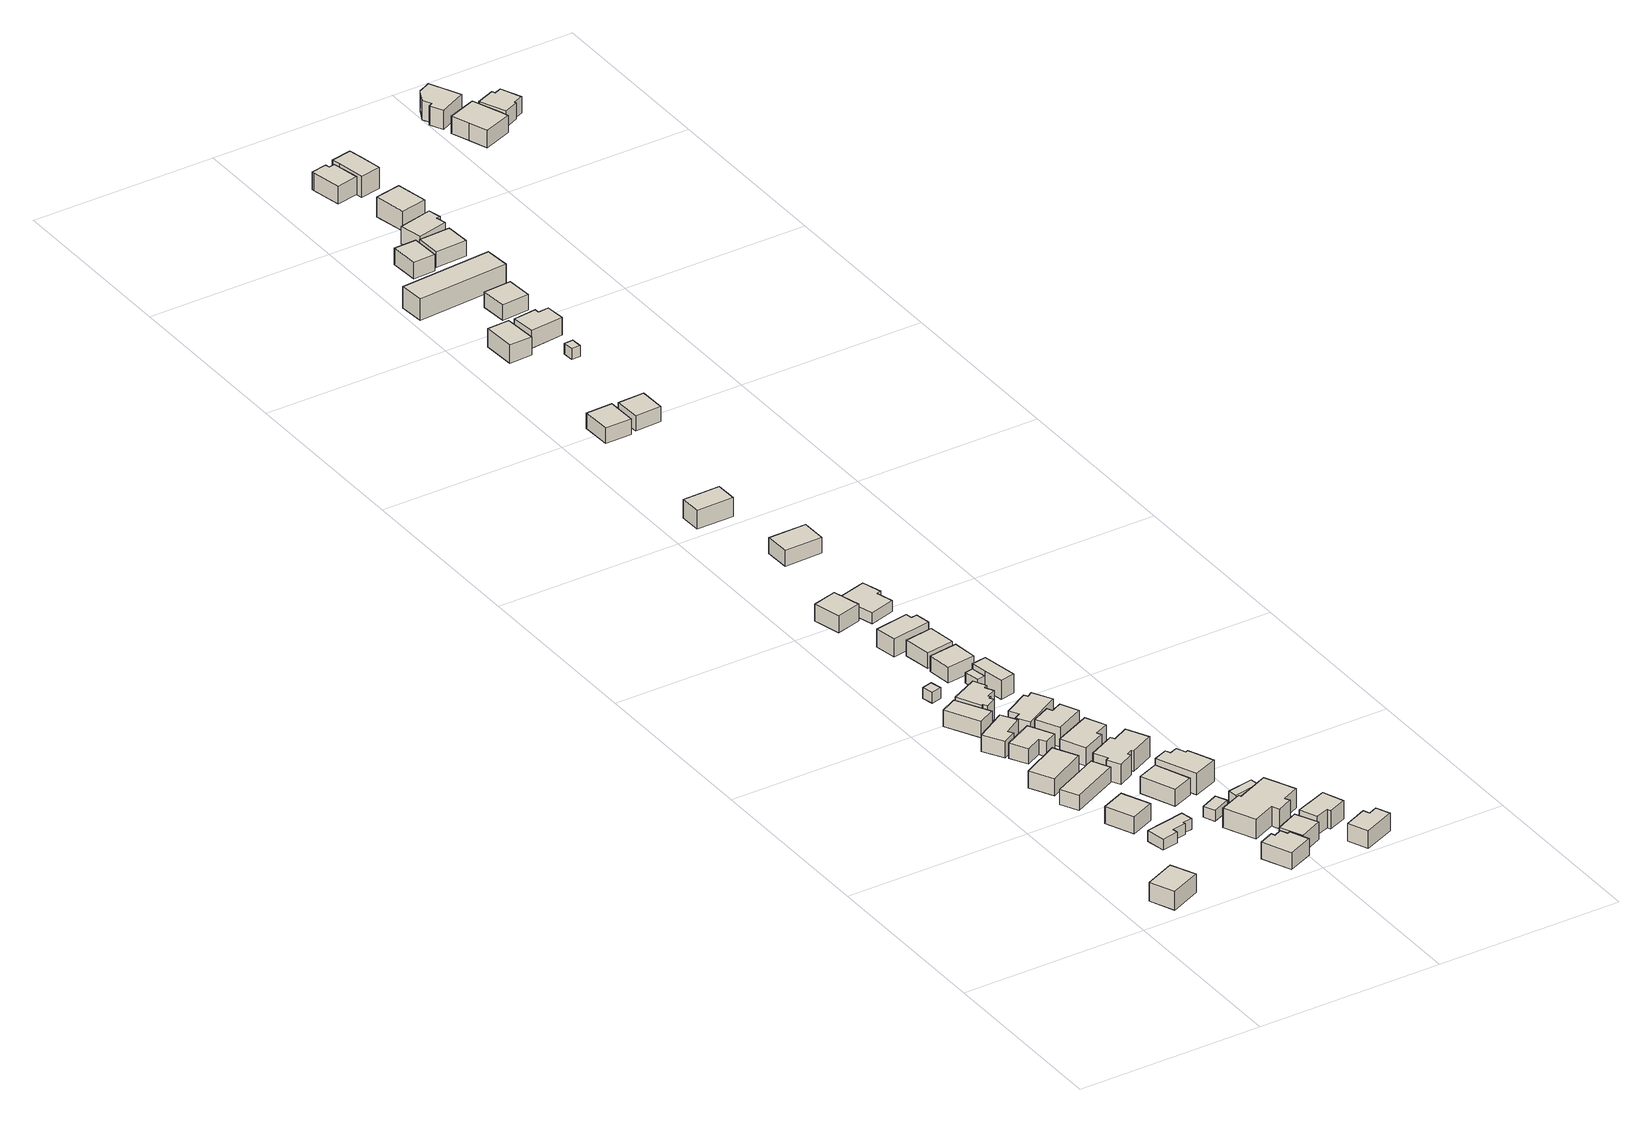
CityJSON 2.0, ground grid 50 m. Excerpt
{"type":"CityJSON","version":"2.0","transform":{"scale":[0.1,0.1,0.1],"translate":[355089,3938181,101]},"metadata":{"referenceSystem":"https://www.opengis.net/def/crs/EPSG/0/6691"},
"CityObjects":{
"building1":{"type":"Building","attributes":{"usage":"411","measuredHeight":5.8,"storeysAboveGround":2,"BuildingIDAttribute.prefecture":"14","BuildingIDAttribute.city":"14152","BuildingDetailAttribute.totalFloorArea":109.74,"BuildingDetailAttribute.buildingFootprintArea":54.87,"BuildingDetailAttribute.buildingStructureType":"601","BuildingDetailAttribute.buildingStructureOrgType":"1","BuildingDetailAttribute.orgUsage":"10","BuildingDetailAttribute.surveyYear":2015,"BuildingRiverFloodingRiskAttribute.description":"6","BuildingRiverFloodingRiskAttribute.rankOrg":"1","BuildingRiverFloodingRiskAttribute.depth":0.164,"BuildingRiverFloodingRiskAttribute.adminType":"2","BuildingRiverFloodingRiskAttribute.scale":"1"},"geometry":[{"type":"Solid","lod":"1","boundaries":[[[[0,1,2,3]],[[2,4,5,3]],[[1,6,4,2]],[[0,7,6,1]],[[3,5,7,0]],[[4,6,7,5]]]]}]},
"building2":{"type":"Building","attributes":{"usage":"411","measuredHeight":5.7,"storeysAboveGround":2,"BuildingIDAttribute.prefecture":"14","BuildingIDAttribute.city":"14152","BuildingDetailAttribute.totalFloorArea":97.11,"BuildingDetailAttribute.buildingFootprintArea":48.55,"BuildingDetailAttribute.buildingStructureType":"601","BuildingDetailAttribute.buildingStructureOrgType":"1","BuildingDetailAttribute.orgUsage":"10","BuildingDetailAttribute.surveyYear":2015,"BuildingRiverFloodingRiskAttribute.description":"6","BuildingRiverFloodingRiskAttribute.rankOrg":"1","BuildingRiverFloodingRiskAttribute.depth":0.434,"BuildingRiverFloodingRiskAttribute.adminType":"2","BuildingRiverFloodingRiskAttribute.scale":"1"},"geometry":[{"type":"Solid","lod":"1","boundaries":[[[[8,9,10,11]],[[10,12,13,11]],[[9,14,12,10]],[[8,15,14,9]],[[11,13,15,8]],[[12,14,15,13]]]]}]},
"building3":{"type":"Building","attributes":{"usage":"411","storeysAboveGround":2,"BuildingIDAttribute.prefecture":"14","BuildingIDAttribute.city":"14152","BuildingDetailAttribute.totalFloorArea":94.18,"BuildingDetailAttribute.buildingFootprintArea":47.09,"BuildingDetailAttribute.buildingStructureType":"601","BuildingDetailAttribute.buildingStructureOrgType":"1","BuildingDetailAttribute.orgUsage":"10","BuildingDetailAttribute.surveyYear":2015,"BuildingRiverFloodingRiskAttribute.description":"6","BuildingRiverFloodingRiskAttribute.rankOrg":"1","BuildingRiverFloodingRiskAttribute.depth":0.487,"BuildingRiverFloodingRiskAttribute.adminType":"2","BuildingRiverFloodingRiskAttribute.scale":"1"},"geometry":[{"type":"Solid","lod":"1","boundaries":[[[[16,17,18,19,20,21,22,23]],[[22,24,25,23]],[[21,26,24,22]],[[20,27,26,21]],[[19,28,27,20]],[[18,29,28,19]],[[17,30,29,18]],[[16,31,30,17]],[[23,25,31,16]],[[24,26,27,28,29,30,31,25]]]]}]},
"building4":{"type":"Building","attributes":{"usage":"413","measuredHeight":5.8,"storeysAboveGround":2,"BuildingIDAttribute.prefecture":"14","BuildingIDAttribute.city":"14152","BuildingDetailAttribute.totalFloorArea":138.54,"BuildingDetailAttribute.buildingFootprintArea":69.27,"BuildingDetailAttribute.buildingStructureType":"601","BuildingDetailAttribute.buildingStructureOrgType":"1","BuildingDetailAttribute.orgUsage":"30","BuildingDetailAttribute.surveyYear":2015,"BuildingRiverFloodingRiskAttribute.description":"6","BuildingRiverFloodingRiskAttribute.rankOrg":"1","BuildingRiverFloodingRiskAttribute.depth":0.262,"BuildingRiverFloodingRiskAttribute.adminType":"2","BuildingRiverFloodingRiskAttribute.scale":"1"},"geometry":[{"type":"Solid","lod":"1","boundaries":[[[[32,33,34,35]],[[34,36,37,35]],[[33,38,36,34]],[[32,39,38,33]],[[35,37,39,32]],[[36,38,39,37]]]]}]},
"building5":{"type":"Building","attributes":{"usage":"413","measuredHeight":4.9,"storeysAboveGround":2,"BuildingIDAttribute.prefecture":"14","BuildingIDAttribute.city":"14152","BuildingDetailAttribute.totalFloorArea":128.14,"BuildingDetailAttribute.buildingFootprintArea":64.07,"BuildingDetailAttribute.buildingStructureType":"601","BuildingDetailAttribute.buildingStructureOrgType":"1","BuildingDetailAttribute.orgUsage":"30","BuildingDetailAttribute.surveyYear":2015,"BuildingRiverFloodingRiskAttribute.description":"6","BuildingRiverFloodingRiskAttribute.rankOrg":"1","BuildingRiverFloodingRiskAttribute.depth":0.424,"BuildingRiverFloodingRiskAttribute.adminType":"2","BuildingRiverFloodingRiskAttribute.scale":"1"},"geometry":[{"type":"Solid","lod":"1","boundaries":[[[[40,41,42,43]],[[42,44,45,43]],[[41,46,44,42]],[[40,47,46,41]],[[43,45,47,40]],[[44,46,47,45]]]]}]},
"building6":{"type":"Building","attributes":{"usage":"411","measuredHeight":5.2,"storeysAboveGround":2,"BuildingIDAttribute.prefecture":"14","BuildingIDAttribute.city":"14152","BuildingDetailAttribute.totalFloorArea":89.97,"BuildingDetailAttribute.buildingFootprintArea":44.98,"BuildingDetailAttribute.buildingStructureType":"601","BuildingDetailAttribute.buildingStructureOrgType":"1","BuildingDetailAttribute.orgUsage":"10","BuildingDetailAttribute.surveyYear":2015,"BuildingRiverFloodingRiskAttribute.description":"6","BuildingRiverFloodingRiskAttribute.rankOrg":"1","BuildingRiverFloodingRiskAttribute.depth":0.272,"BuildingRiverFloodingRiskAttribute.adminType":"2","BuildingRiverFloodingRiskAttribute.scale":"1"},"geometry":[{"type":"Solid","lod":"1","boundaries":[[[[48,49,50,51,52,53]],[[52,54,55,53]],[[51,56,54,52]],[[50,57,56,51]],[[49,58,57,50]],[[48,59,58,49]],[[53,55,59,48]],[[54,56,57,58,59,55]]]]}]},
"building7":{"type":"Building","attributes":{"usage":"411","measuredHeight":5.7,"storeysAboveGround":2,"BuildingIDAttribute.prefecture":"14","BuildingIDAttribute.city":"14152","BuildingDetailAttribute.totalFloorArea":88.71,"BuildingDetailAttribute.buildingFootprintArea":44.36,"BuildingDetailAttribute.buildingStructureType":"601","BuildingDetailAttribute.buildingStructureOrgType":"1","BuildingDetailAttribute.orgUsage":"10","BuildingDetailAttribute.surveyYear":2015,"BuildingRiverFloodingRiskAttribute.description":"6","BuildingRiverFloodingRiskAttribute.rankOrg":"1","BuildingRiverFloodingRiskAttribute.depth":0.113,"BuildingRiverFloodingRiskAttribute.adminType":"2","BuildingRiverFloodingRiskAttribute.scale":"1"},"geometry":[{"type":"Solid","lod":"1","boundaries":[[[[60,61,62,63]],[[62,64,65,63]],[[61,66,64,62]],[[60,67,66,61]],[[63,65,67,60]],[[64,66,67,65]]]]}]},
"building8":{"type":"Building","attributes":{"usage":"411","measuredHeight":5,"storeysAboveGround":2,"BuildingIDAttribute.prefecture":"14","BuildingIDAttribute.city":"14152","BuildingDetailAttribute.totalFloorArea":91.24,"BuildingDetailAttribute.buildingFootprintArea":45.62,"BuildingDetailAttribute.buildingStructureType":"601","BuildingDetailAttribute.buildingStructureOrgType":"1","BuildingDetailAttribute.orgUsage":"10","BuildingDetailAttribute.surveyYear":2015,"BuildingRiverFloodingRiskAttribute.description":"6","BuildingRiverFloodingRiskAttribute.rankOrg":"1","BuildingRiverFloodingRiskAttribute.depth":0.402,"BuildingRiverFloodingRiskAttribute.adminType":"2","BuildingRiverFloodingRiskAttribute.scale":"1"},"geometry":[{"type":"Solid","lod":"1","boundaries":[[[[68,69,70,71,72,73]],[[72,74,75,73]],[[71,76,74,72]],[[70,77,76,71]],[[69,78,77,70]],[[68,79,78,69]],[[73,75,79,68]],[[74,76,77,78,79,75]]]]}]},
"building9":{"type":"Building","attributes":{"BuildingIDAttribute.prefecture":"14","BuildingIDAttribute.city":"14152","BuildingDetailAttribute.surveyYear":2015,"BuildingRiverFloodingRiskAttribute.description":"6","BuildingRiverFloodingRiskAttribute.rankOrg":"2","BuildingRiverFloodingRiskAttribute.depth":0.814,"BuildingRiverFloodingRiskAttribute.adminType":"2","BuildingRiverFloodingRiskAttribute.scale":"1"},"geometry":[{"type":"Solid","lod":"1","boundaries":[[[[80,81,82,83]],[[82,84,85,83]],[[81,86,84,82]],[[80,87,86,81]],[[83,85,87,80]],[[84,86,87,85]]]]}]},
"building10":{"type":"Building","attributes":{"usage":"411","measuredHeight":5.7,"storeysAboveGround":2,"BuildingIDAttribute.prefecture":"14","BuildingIDAttribute.city":"14152","BuildingDetailAttribute.totalFloorArea":70.62,"BuildingDetailAttribute.buildingFootprintArea":35.31,"BuildingDetailAttribute.buildingStructureType":"601","BuildingDetailAttribute.buildingStructureOrgType":"1","BuildingDetailAttribute.orgUsage":"10","BuildingDetailAttribute.surveyYear":2015,"BuildingRiverFloodingRiskAttribute.description":"6","BuildingRiverFloodingRiskAttribute.rankOrg":"1","BuildingRiverFloodingRiskAttribute.depth":0.496,"BuildingRiverFloodingRiskAttribute.adminType":"2","BuildingRiverFloodingRiskAttribute.scale":"1"},"geometry":[{"type":"Solid","lod":"1","boundaries":[[[[88,89,90,91,92,93,94,95]],[[94,96,97,95]],[[93,98,96,94]],[[92,99,98,93]],[[91,100,99,92]],[[90,101,100,91]],[[89,102,101,90]],[[88,103,102,89]],[[95,97,103,88]],[[96,98,99,100,101,102,103,97]]]]}]},
"building11":{"type":"Building","attributes":{"usage":"411","measuredHeight":7,"storeysAboveGround":2,"BuildingIDAttribute.prefecture":"14","BuildingIDAttribute.city":"14152","BuildingDetailAttribute.totalFloorArea":96.65,"BuildingDetailAttribute.buildingFootprintArea":48.32,"BuildingDetailAttribute.buildingStructureType":"601","BuildingDetailAttribute.buildingStructureOrgType":"1","BuildingDetailAttribute.orgUsage":"10","BuildingDetailAttribute.surveyYear":2015,"BuildingRiverFloodingRiskAttribute.description":"6","BuildingRiverFloodingRiskAttribute.rankOrg":"1","BuildingRiverFloodingRiskAttribute.depth":0.323,"BuildingRiverFloodingRiskAttribute.adminType":"2","BuildingRiverFloodingRiskAttribute.scale":"1"},"geometry":[{"type":"Solid","lod":"1","boundaries":[[[[104,105,106,107,108,109,110,111,112,113,114,115]],[[114,116,117,115]],[[113,118,116,114]],[[112,119,118,113]],[[111,120,119,112]],[[110,121,120,111]],[[109,122,121,110]],[[108,123,122,109]],[[107,124,123,108]],[[106,125,124,107]],[[105,126,125,106]],[[104,127,126,105]],[[115,117,127,104]],[[116,118,119,120,121,122,123,124,125,126,127,117]]]]}]},
"building12":{"type":"Building","attributes":{"usage":"411","measuredHeight":5.4,"storeysAboveGround":2,"BuildingIDAttribute.prefecture":"14","BuildingIDAttribute.city":"14152","BuildingDetailAttribute.totalFloorArea":101.36,"BuildingDetailAttribute.buildingFootprintArea":50.68,"BuildingDetailAttribute.buildingStructureType":"601","BuildingDetailAttribute.buildingStructureOrgType":"1","BuildingDetailAttribute.orgUsage":"10","BuildingDetailAttribute.surveyYear":2015,"BuildingRiverFloodingRiskAttribute.description":"6","BuildingRiverFloodingRiskAttribute.rankOrg":"1","BuildingRiverFloodingRiskAttribute.depth":0.384,"BuildingRiverFloodingRiskAttribute.adminType":"2","BuildingRiverFloodingRiskAttribute.scale":"1"},"geometry":[{"type":"Solid","lod":"1","boundaries":[[[[128,129,130,131]],[[130,132,133,131]],[[129,134,132,130]],[[128,135,134,129]],[[131,133,135,128]],[[132,134,135,133]]]]}]},
"building13":{"type":"Building","attributes":{"BuildingIDAttribute.prefecture":"14","BuildingIDAttribute.city":"14152","BuildingDetailAttribute.surveyYear":2015,"BuildingRiverFloodingRiskAttribute.description":"6","BuildingRiverFloodingRiskAttribute.rankOrg":"1","BuildingRiverFloodingRiskAttribute.depth":0.497,"BuildingRiverFloodingRiskAttribute.adminType":"2","BuildingRiverFloodingRiskAttribute.scale":"1"},"geometry":[{"type":"Solid","lod":"1","boundaries":[[[[136,137,138,139]],[[138,140,141,139]],[[137,142,140,138]],[[136,143,142,137]],[[139,141,143,136]],[[140,142,143,141]]]]}]},
"building14":{"type":"Building","attributes":{"usage":"411","measuredHeight":5.9,"storeysAboveGround":2,"BuildingIDAttribute.prefecture":"14","BuildingIDAttribute.city":"14152","BuildingDetailAttribute.totalFloorArea":124.81,"BuildingDetailAttribute.buildingFootprintArea":62.41,"BuildingDetailAttribute.buildingStructureType":"601","BuildingDetailAttribute.buildingStructureOrgType":"1","BuildingDetailAttribute.orgUsage":"10","BuildingDetailAttribute.surveyYear":2015,"BuildingRiverFloodingRiskAttribute.description":"6","BuildingRiverFloodingRiskAttribute.rankOrg":"1","BuildingRiverFloodingRiskAttribute.depth":0.166,"BuildingRiverFloodingRiskAttribute.adminType":"2","BuildingRiverFloodingRiskAttribute.scale":"1"},"geometry":[{"type":"Solid","lod":"1","boundaries":[[[[144,145,146,147,148,149]],[[148,150,151,149]],[[147,152,150,148]],[[146,153,152,147]],[[145,154,153,146]],[[144,155,154,145]],[[149,151,155,144]],[[150,152,153,154,155,151]]]]}]},
"building15":{"type":"Building","attributes":{"usage":"411","measuredHeight":5.8,"storeysAboveGround":2,"BuildingIDAttribute.prefecture":"14","BuildingIDAttribute.city":"14152","BuildingDetailAttribute.totalFloorArea":119.08,"BuildingDetailAttribute.buildingFootprintArea":59.54,"BuildingDetailAttribute.buildingStructureType":"601","BuildingDetailAttribute.buildingStructureOrgType":"1","BuildingDetailAttribute.orgUsage":"10","BuildingDetailAttribute.surveyYear":2015,"BuildingRiverFloodingRiskAttribute.description":"6","BuildingRiverFloodingRiskAttribute.rankOrg":"1","BuildingRiverFloodingRiskAttribute.depth":0.322,"BuildingRiverFloodingRiskAttribute.adminType":"2","BuildingRiverFloodingRiskAttribute.scale":"1"},"geometry":[{"type":"Solid","lod":"1","boundaries":[[[[156,157,158,159,160,161,162,163]],[[162,164,165,163]],[[161,166,164,162]],[[160,167,166,161]],[[159,168,167,160]],[[158,169,168,159]],[[157,170,169,158]],[[156,171,170,157]],[[163,165,171,156]],[[164,166,167,168,169,170,171,165]]]]}]},
"building16":{"type":"Building","attributes":{"usage":"411","measuredHeight":6.1,"storeysAboveGround":2,"BuildingIDAttribute.prefecture":"14","BuildingIDAttribute.city":"14152","BuildingDetailAttribute.totalFloorArea":165.25,"BuildingDetailAttribute.buildingFootprintArea":82.63,"BuildingDetailAttribute.buildingStructureType":"601","BuildingDetailAttribute.buildingStructureOrgType":"1","BuildingDetailAttribute.orgUsage":"10","BuildingDetailAttribute.surveyYear":2015,"BuildingRiverFloodingRiskAttribute.description":"6","BuildingRiverFloodingRiskAttribute.rankOrg":"1","BuildingRiverFloodingRiskAttribute.depth":0.416,"BuildingRiverFloodingRiskAttribute.adminType":"2","BuildingRiverFloodingRiskAttribute.scale":"1"},"geometry":[{"type":"Solid","lod":"1","boundaries":[[[[172,173,174,175,176,177,178,179,180,181,182,183]],[[182,184,185,183]],[[181,186,184,182]],[[180,187,186,181]],[[179,188,187,180]],[[178,189,188,179]],[[177,190,189,178]],[[176,191,190,177]],[[175,192,191,176]],[[174,193,192,175]],[[173,194,193,174]],[[172,195,194,173]],[[183,185,195,172]],[[184,186,187,188,189,190,191,192,193,194,195,185]]]]}]},
"building17":{"type":"Building","attributes":{"usage":"411","measuredHeight":6.4,"storeysAboveGround":2,"BuildingIDAttribute.prefecture":"14","BuildingIDAttribute.city":"14152","BuildingDetailAttribute.totalFloorArea":92.65,"BuildingDetailAttribute.buildingFootprintArea":46.33,"BuildingDetailAttribute.buildingStructureType":"601","BuildingDetailAttribute.buildingStructureOrgType":"1","BuildingDetailAttribute.orgUsage":"10","BuildingDetailAttribute.surveyYear":2015,"BuildingRiverFloodingRiskAttribute.description":"6","BuildingRiverFloodingRiskAttribute.rankOrg":"1","BuildingRiverFloodingRiskAttribute.depth":0.316,"BuildingRiverFloodingRiskAttribute.adminType":"2","BuildingRiverFloodingRiskAttribute.scale":"1"},"geometry":[{"type":"Solid","lod":"1","boundaries":[[[[196,197,198,199,200,201]],[[200,202,203,201]],[[199,204,202,200]],[[198,205,204,199]],[[197,206,205,198]],[[196,207,206,197]],[[201,203,207,196]],[[202,204,205,206,207,203]]]]}]},
"building18":{"type":"Building","attributes":{"usage":"411","measuredHeight":5.4,"storeysAboveGround":2,"BuildingIDAttribute.prefecture":"14","BuildingIDAttribute.city":"14152","BuildingDetailAttribute.totalFloorArea":76.08,"BuildingDetailAttribute.buildingFootprintArea":38.04,"BuildingDetailAttribute.buildingStructureType":"601","BuildingDetailAttribute.buildingStructureOrgType":"1","BuildingDetailAttribute.orgUsage":"10","BuildingDetailAttribute.surveyYear":2015,"BuildingRiverFloodingRiskAttribute.description":"6","BuildingRiverFloodingRiskAttribute.rankOrg":"2","BuildingRiverFloodingRiskAttribute.depth":0.518,"BuildingRiverFloodingRiskAttribute.adminType":"2","BuildingRiverFloodingRiskAttribute.scale":"1"},"geometry":[{"type":"Solid","lod":"1","boundaries":[[[[208,209,210,211]],[[210,212,213,211]],[[209,214,212,210]],[[208,215,214,209]],[[211,213,215,208]],[[212,214,215,213]]]]}]},
"building19":{"type":"Building","attributes":{"usage":"411","measuredHeight":5.3,"storeysAboveGround":2,"BuildingIDAttribute.prefecture":"14","BuildingIDAttribute.city":"14152","BuildingDetailAttribute.totalFloorArea":97.44,"BuildingDetailAttribute.buildingFootprintArea":48.72,"BuildingDetailAttribute.buildingStructureType":"601","BuildingDetailAttribute.buildingStructureOrgType":"1","BuildingDetailAttribute.orgUsage":"10","BuildingDetailAttribute.surveyYear":2015,"BuildingRiverFloodingRiskAttribute.description":"6","BuildingRiverFloodingRiskAttribute.rankOrg":"1","BuildingRiverFloodingRiskAttribute.depth":0.294,"BuildingRiverFloodingRiskAttribute.adminType":"2","BuildingRiverFloodingRiskAttribute.scale":"1"},"geometry":[{"type":"Solid","lod":"1","boundaries":[[[[216,217,218,219]],[[218,220,221,219]],[[217,222,220,218]],[[216,223,222,217]],[[219,221,223,216]],[[220,222,223,221]]]]}]},
"building20":{"type":"Building","attributes":{"BuildingIDAttribute.prefecture":"14","BuildingIDAttribute.city":"14152","BuildingDetailAttribute.surveyYear":2015,"BuildingRiverFloodingRiskAttribute.description":"6","BuildingRiverFloodingRiskAttribute.rankOrg":"2","BuildingRiverFloodingRiskAttribute.depth":0.903,"BuildingRiverFloodingRiskAttribute.adminType":"2","BuildingRiverFloodingRiskAttribute.scale":"1"},"geometry":[{"type":"Solid","lod":"1","boundaries":[[[[224,225,226,227]],[[226,228,229,227]],[[225,230,228,226]],[[224,231,230,225]],[[227,229,231,224]],[[228,230,231,229]]]]}]},
"building21":{"type":"Building","attributes":{"usage":"411","measuredHeight":6.7,"storeysAboveGround":2,"BuildingIDAttribute.prefecture":"14","BuildingIDAttribute.city":"14152","BuildingDetailAttribute.totalFloorArea":262.51,"BuildingDetailAttribute.buildingFootprintArea":131.25,"BuildingDetailAttribute.buildingStructureType":"601","BuildingDetailAttribute.buildingStructureOrgType":"1","BuildingDetailAttribute.orgUsage":"10","BuildingDetailAttribute.surveyYear":2015,"BuildingRiverFloodingRiskAttribute.description":"6","BuildingRiverFloodingRiskAttribute.rankOrg":"2","BuildingRiverFloodingRiskAttribute.depth":0.501,"BuildingRiverFloodingRiskAttribute.adminType":"2","BuildingRiverFloodingRiskAttribute.scale":"1"},"geometry":[{"type":"Solid","lod":"1","boundaries":[[[[232,233,234,235,236,237,238,239,240,241]],[[240,242,243,241]],[[239,244,242,240]],[[238,245,244,239]],[[237,246,245,238]],[[236,247,246,237]],[[235,248,247,236]],[[234,249,248,235]],[[233,250,249,234]],[[232,251,250,233]],[[241,243,251,232]],[[242,244,245,246,247,248,249,250,251,243]]]]}]},
"building22":{"type":"Building","attributes":{"usage":"411","measuredHeight":6.7,"storeysAboveGround":2,"BuildingIDAttribute.prefecture":"14","BuildingIDAttribute.city":"14152","BuildingDetailAttribute.totalFloorArea":129.83,"BuildingDetailAttribute.buildingFootprintArea":64.92,"BuildingDetailAttribute.buildingStructureType":"601","BuildingDetailAttribute.buildingStructureOrgType":"1","BuildingDetailAttribute.orgUsage":"10","BuildingDetailAttribute.surveyYear":2015,"BuildingRiverFloodingRiskAttribute.description":"6","BuildingRiverFloodingRiskAttribute.rankOrg":"1","BuildingRiverFloodingRiskAttribute.depth":0.404,"BuildingRiverFloodingRiskAttribute.adminType":"2","BuildingRiverFloodingRiskAttribute.scale":"1"},"geometry":[{"type":"Solid","lod":"1","boundaries":[[[[252,253,254,255,256,257,258,259]],[[258,260,261,259]],[[257,262,260,258]],[[256,263,262,257]],[[255,264,263,256]],[[254,265,264,255]],[[253,266,265,254]],[[252,267,266,253]],[[259,261,267,252]],[[260,262,263,264,265,266,267,261]]]]}]},
"building23":{"type":"Building","attributes":{"usage":"411","measuredHeight":5,"storeysAboveGround":2,"BuildingIDAttribute.prefecture":"14","BuildingIDAttribute.city":"14152","BuildingDetailAttribute.totalFloorArea":84.95,"BuildingDetailAttribute.buildingFootprintArea":42.47,"BuildingDetailAttribute.buildingStructureType":"601","BuildingDetailAttribute.buildingStructureOrgType":"1","BuildingDetailAttribute.orgUsage":"10","BuildingDetailAttribute.surveyYear":2015,"BuildingRiverFloodingRiskAttribute.description":"6","BuildingRiverFloodingRiskAttribute.rankOrg":"2","BuildingRiverFloodingRiskAttribute.depth":0.903,"BuildingRiverFloodingRiskAttribute.adminType":"2","BuildingRiverFloodingRiskAttribute.scale":"1"},"geometry":[{"type":"Solid","lod":"1","boundaries":[[[[268,269,270,271]],[[270,272,273,271]],[[269,274,272,270]],[[268,275,274,269]],[[271,273,275,268]],[[272,274,275,273]]]]}]},
"building24":{"type":"Building","attributes":{"usage":"411","measuredHeight":6.2,"storeysAboveGround":2,"BuildingIDAttribute.prefecture":"14","BuildingIDAttribute.city":"14152","BuildingDetailAttribute.totalFloorArea":68.01,"BuildingDetailAttribute.buildingFootprintArea":34.01,"BuildingDetailAttribute.buildingStructureType":"601","BuildingDetailAttribute.buildingStructureOrgType":"1","BuildingDetailAttribute.orgUsage":"10","BuildingDetailAttribute.surveyYear":2015,"BuildingRiverFloodingRiskAttribute.description":"6","BuildingRiverFloodingRiskAttribute.rankOrg":"2","BuildingRiverFloodingRiskAttribute.depth":0.942,"BuildingRiverFloodingRiskAttribute.adminType":"2","BuildingRiverFloodingRiskAttribute.scale":"1"},"geometry":[{"type":"Solid","lod":"1","boundaries":[[[[276,277,278,279,280]],[[279,281,282,280]],[[278,283,281,279]],[[277,284,283,278]],[[276,285,284,277]],[[280,282,285,276]],[[281,283,284,285,282]]]]}]},
"building25":{"type":"Building","attributes":{"usage":"411","measuredHeight":4.7,"storeysAboveGround":2,"BuildingIDAttribute.prefecture":"14","BuildingIDAttribute.city":"14152","BuildingDetailAttribute.totalFloorArea":97.31,"BuildingDetailAttribute.buildingFootprintArea":48.66,"BuildingDetailAttribute.buildingStructureType":"601","BuildingDetailAttribute.buildingStructureOrgType":"1","BuildingDetailAttribute.orgUsage":"10","BuildingDetailAttribute.surveyYear":2015,"BuildingRiverFloodingRiskAttribute.description":"6","BuildingRiverFloodingRiskAttribute.rankOrg":"2","BuildingRiverFloodingRiskAttribute.depth":0.883,"BuildingRiverFloodingRiskAttribute.adminType":"2","BuildingRiverFloodingRiskAttribute.scale":"1"},"geometry":[{"type":"Solid","lod":"1","boundaries":[[[[286,287,288,289]],[[288,290,291,289]],[[287,292,290,288]],[[286,293,292,287]],[[289,291,293,286]],[[290,292,293,291]]]]}]},
"building26":{"type":"Building","attributes":{"usage":"411","measuredHeight":5.5,"storeysAboveGround":2,"BuildingIDAttribute.prefecture":"14","BuildingIDAttribute.city":"14152","BuildingDetailAttribute.totalFloorArea":104.84,"BuildingDetailAttribute.buildingFootprintArea":52.42,"BuildingDetailAttribute.buildingStructureType":"601","BuildingDetailAttribute.buildingStructureOrgType":"1","BuildingDetailAttribute.orgUsage":"10","BuildingDetailAttribute.surveyYear":2015,"BuildingRiverFloodingRiskAttribute.description":"6","BuildingRiverFloodingRiskAttribute.rankOrg":"2","BuildingRiverFloodingRiskAttribute.depth":0.934,"BuildingRiverFloodingRiskAttribute.adminType":"2","BuildingRiverFloodingRiskAttribute.scale":"1"},"geometry":[{"type":"Solid","lod":"1","boundaries":[[[[294,295,296,297,298,299]],[[298,300,301,299]],[[297,302,300,298]],[[296,303,302,297]],[[295,304,303,296]],[[294,305,304,295]],[[299,301,305,294]],[[300,302,303,304,305,301]]]]}]},
"building27":{"type":"Building","attributes":{"BuildingIDAttribute.prefecture":"14","BuildingIDAttribute.city":"14152","BuildingDetailAttribute.surveyYear":2015,"BuildingRiverFloodingRiskAttribute.description":"6","BuildingRiverFloodingRiskAttribute.rankOrg":"2","BuildingRiverFloodingRiskAttribute.depth":0.791,"BuildingRiverFloodingRiskAttribute.adminType":"2","BuildingRiverFloodingRiskAttribute.scale":"1"},"geometry":[{"type":"Solid","lod":"1","boundaries":[[[[306,307,308,309]],[[308,310,311,309]],[[307,312,310,308]],[[306,313,312,307]],[[309,311,313,306]],[[310,312,313,311]]]]}]},
"building28":{"type":"Building","attributes":{"usage":"411","measuredHeight":5.7,"storeysAboveGround":2,"BuildingIDAttribute.prefecture":"14","BuildingIDAttribute.city":"14152","BuildingDetailAttribute.totalFloorArea":89.03,"BuildingDetailAttribute.buildingFootprintArea":44.52,"BuildingDetailAttribute.buildingStructureType":"601","BuildingDetailAttribute.buildingStructureOrgType":"1","BuildingDetailAttribute.orgUsage":"10","BuildingDetailAttribute.surveyYear":2015,"BuildingRiverFloodingRiskAttribute.description":"6","BuildingRiverFloodingRiskAttribute.rankOrg":"2","BuildingRiverFloodingRiskAttribute.depth":1,"BuildingRiverFloodingRiskAttribute.adminType":"2","BuildingRiverFloodingRiskAttribute.scale":"1"},"geometry":[{"type":"Solid","lod":"1","boundaries":[[[[314,315,316,317,318,319]],[[318,320,321,319]],[[317,322,320,318]],[[316,323,322,317]],[[315,324,323,316]],[[314,325,324,315]],[[319,321,325,314]],[[320,322,323,324,325,321]]]]}]},
"building29":{"type":"Building","attributes":{"usage":"411","storeysAboveGround":1,"BuildingIDAttribute.prefecture":"14","BuildingIDAttribute.city":"14152","BuildingDetailAttribute.totalFloorArea":75.01,"BuildingDetailAttribute.buildingFootprintArea":75.01,"BuildingDetailAttribute.buildingStructureType":"601","BuildingDetailAttribute.buildingStructureOrgType":"1","BuildingDetailAttribute.orgUsage":"10","BuildingDetailAttribute.surveyYear":2015,"BuildingRiverFloodingRiskAttribute.description":"6","BuildingRiverFloodingRiskAttribute.rankOrg":"1","BuildingRiverFloodingRiskAttribute.depth":0.414,"BuildingRiverFloodingRiskAttribute.adminType":"2","BuildingRiverFloodingRiskAttribute.scale":"1"},"geometry":[{"type":"Solid","lod":"1","boundaries":[[[[326,327,328,329,330,331]],[[330,332,333,331]],[[329,334,332,330]],[[328,335,334,329]],[[327,336,335,328]],[[326,337,336,327]],[[331,333,337,326]],[[332,334,335,336,337,333]]]]}]},
"building30":{"type":"Building","attributes":{"usage":"411","measuredHeight":6.3,"storeysAboveGround":2,"BuildingIDAttribute.prefecture":"14","BuildingIDAttribute.city":"14152","BuildingDetailAttribute.totalFloorArea":71.36,"BuildingDetailAttribute.buildingFootprintArea":35.68,"BuildingDetailAttribute.buildingStructureType":"601","BuildingDetailAttribute.buildingStructureOrgType":"1","BuildingDetailAttribute.orgUsage":"10","BuildingDetailAttribute.surveyYear":2015,"BuildingRiverFloodingRiskAttribute.description":"6","BuildingRiverFloodingRiskAttribute.rankOrg":"2","BuildingRiverFloodingRiskAttribute.depth":0.848,"BuildingRiverFloodingRiskAttribute.adminType":"2","BuildingRiverFloodingRiskAttribute.scale":"1"},"geometry":[{"type":"Solid","lod":"1","boundaries":[[[[338,339,340,341,342,343]],[[342,344,345,343]],[[341,346,344,342]],[[340,347,346,341]],[[339,348,347,340]],[[338,349,348,339]],[[343,345,349,338]],[[344,346,347,348,349,345]]]]}]},
"building31":{"type":"Building","attributes":{"measuredHeight":7.1,"BuildingIDAttribute.prefecture":"14","BuildingIDAttribute.city":"14152","BuildingDetailAttribute.surveyYear":2015,"BuildingRiverFloodingRiskAttribute.description":"6","BuildingRiverFloodingRiskAttribute.rankOrg":"2","BuildingRiverFloodingRiskAttribute.depth":0.629,"BuildingRiverFloodingRiskAttribute.adminType":"2","BuildingRiverFloodingRiskAttribute.scale":"1"},"geometry":[{"type":"Solid","lod":"1","boundaries":[[[[350,351,352,353]],[[352,354,355,353]],[[351,356,354,352]],[[350,357,356,351]],[[353,355,357,350]],[[354,356,357,355]]]]}]},
"building32":{"type":"Building","attributes":{"measuredHeight":5.8,"BuildingIDAttribute.prefecture":"14","BuildingIDAttribute.city":"14152","BuildingDetailAttribute.surveyYear":2015,"BuildingRiverFloodingRiskAttribute.description":"6","BuildingRiverFloodingRiskAttribute.rankOrg":"1","BuildingRiverFloodingRiskAttribute.depth":0.467,"BuildingRiverFloodingRiskAttribute.adminType":"2","BuildingRiverFloodingRiskAttribute.scale":"1"},"geometry":[{"type":"Solid","lod":"1","boundaries":[[[[358,359,360,361]],[[360,362,363,361]],[[359,364,362,360]],[[358,365,364,359]],[[361,363,365,358]],[[362,364,365,363]]]]}]},
"building33":{"type":"Building","attributes":{"usage":"411","measuredHeight":5.1,"storeysAboveGround":2,"BuildingIDAttribute.prefecture":"14","BuildingIDAttribute.city":"14152","BuildingDetailAttribute.totalFloorArea":97.2,"BuildingDetailAttribute.buildingFootprintArea":48.6,"BuildingDetailAttribute.buildingStructureType":"601","BuildingDetailAttribute.buildingStructureOrgType":"1","BuildingDetailAttribute.orgUsage":"10","BuildingDetailAttribute.surveyYear":2015,"BuildingRiverFloodingRiskAttribute.description":"6","BuildingRiverFloodingRiskAttribute.rankOrg":"2","BuildingRiverFloodingRiskAttribute.depth":0.526,"BuildingRiverFloodingRiskAttribute.adminType":"2","BuildingRiverFloodingRiskAttribute.scale":"1"},"geometry":[{"type":"Solid","lod":"1","boundaries":[[[[366,367,368,369]],[[368,370,371,369]],[[367,372,370,368]],[[366,373,372,367]],[[369,371,373,366]],[[370,372,373,371]]]]}]},
"building34":{"type":"Building","attributes":{"usage":"411","measuredHeight":4.8,"storeysAboveGround":2,"BuildingIDAttribute.prefecture":"14","BuildingIDAttribute.city":"14152","BuildingDetailAttribute.totalFloorArea":86.9,"BuildingDetailAttribute.buildingFootprintArea":43.45,"BuildingDetailAttribute.buildingStructureType":"601","BuildingDetailAttribute.buildingStructureOrgType":"1","BuildingDetailAttribute.orgUsage":"10","BuildingDetailAttribute.surveyYear":2015,"BuildingRiverFloodingRiskAttribute.description":"6","BuildingRiverFloodingRiskAttribute.rankOrg":"2","BuildingRiverFloodingRiskAttribute.depth":0.606,"BuildingRiverFloodingRiskAttribute.adminType":"2","BuildingRiverFloodingRiskAttribute.scale":"1"},"geometry":[{"type":"Solid","lod":"1","boundaries":[[[[374,375,376,377]],[[376,378,379,377]],[[375,380,378,376]],[[374,381,380,375]],[[377,379,381,374]],[[378,380,381,379]]]]}]},
"building35":{"type":"Building","attributes":{"usage":"411","measuredHeight":5.7,"storeysAboveGround":2,"BuildingIDAttribute.prefecture":"14","BuildingIDAttribute.city":"14152","BuildingDetailAttribute.totalFloorArea":90.64,"BuildingDetailAttribute.buildingFootprintArea":45.32,"BuildingDetailAttribute.buildingStructureType":"601","BuildingDetailAttribute.buildingStructureOrgType":"1","BuildingDetailAttribute.orgUsage":"10","BuildingDetailAttribute.surveyYear":2015,"BuildingRiverFloodingRiskAttribute.description":"6","BuildingRiverFloodingRiskAttribute.rankOrg":"1","BuildingRiverFloodingRiskAttribute.depth":0.281,"BuildingRiverFloodingRiskAttribute.adminType":"2","BuildingRiverFloodingRiskAttribute.scale":"2"},"geometry":[{"type":"Solid","lod":"1","boundaries":[[[[382,383,384,385]],[[384,386,387,385]],[[383,388,386,384]],[[382,389,388,383]],[[385,387,389,382]],[[386,388,389,387]]]]}]},
"building36":{"type":"Building","attributes":{"BuildingIDAttribute.prefecture":"14","BuildingIDAttribute.city":"14152","BuildingDetailAttribute.surveyYear":2015,"BuildingRiverFloodingRiskAttribute.description":"6","BuildingRiverFloodingRiskAttribute.rankOrg":"1","BuildingRiverFloodingRiskAttribute.depth":0.388,"BuildingRiverFloodingRiskAttribute.adminType":"2","BuildingRiverFloodingRiskAttribute.scale":"1"},"geometry":[{"type":"Solid","lod":"1","boundaries":[[[[390,391,392,393]],[[392,394,395,393]],[[391,396,394,392]],[[390,397,396,391]],[[393,395,397,390]],[[394,396,397,395]]]]}]},
"building37":{"type":"Building","attributes":{"usage":"411","measuredHeight":5.7,"storeysAboveGround":2,"BuildingIDAttribute.prefecture":"14","BuildingIDAttribute.city":"14152","BuildingDetailAttribute.totalFloorArea":95.4,"BuildingDetailAttribute.buildingFootprintArea":47.7,"BuildingDetailAttribute.buildingStructureType":"601","BuildingDetailAttribute.buildingStructureOrgType":"1","BuildingDetailAttribute.orgUsage":"10","BuildingDetailAttribute.surveyYear":2015,"BuildingRiverFloodingRiskAttribute.description":"6","BuildingRiverFloodingRiskAttribute.rankOrg":"1","BuildingRiverFloodingRiskAttribute.depth":0.158,"BuildingRiverFloodingRiskAttribute.adminType":"2","BuildingRiverFloodingRiskAttribute.scale":"1"},"geometry":[{"type":"Solid","lod":"1","boundaries":[[[[398,399,400,401,402,403]],[[402,404,405,403]],[[401,406,404,402]],[[400,407,406,401]],[[399,408,407,400]],[[398,409,408,399]],[[403,405,409,398]],[[404,406,407,408,409,405]]]]}]},
"building38":{"type":"Building","attributes":{"usage":"412","measuredHeight":6.8,"storeysAboveGround":2,"BuildingIDAttribute.prefecture":"14","BuildingIDAttribute.city":"14152","BuildingDetailAttribute.totalFloorArea":250.69,"BuildingDetailAttribute.buildingFootprintArea":125.34,"BuildingDetailAttribute.buildingStructureType":"601","BuildingDetailAttribute.buildingStructureOrgType":"1","BuildingDetailAttribute.orgUsage":"20","BuildingDetailAttribute.surveyYear":2015,"BuildingRiverFloodingRiskAttribute.description":"6","BuildingRiverFloodingRiskAttribute.rankOrg":"1","BuildingRiverFloodingRiskAttribute.depth":0.1,"BuildingRiverFloodingRiskAttribute.adminType":"2","BuildingRiverFloodingRiskAttribute.scale":"1"},"geometry":[{"type":"Solid","lod":"1","boundaries":[[[[410,411,412,413]],[[412,414,415,413]],[[411,416,414,412]],[[410,417,416,411]],[[413,415,417,410]],[[414,416,417,415]]]]}]},
"building39":{"type":"Building","attributes":{"usage":"411","measuredHeight":5.3,"storeysAboveGround":2,"BuildingIDAttribute.prefecture":"14","BuildingIDAttribute.city":"14152","BuildingDetailAttribute.totalFloorArea":78.54,"BuildingDetailAttribute.buildingFootprintArea":39.27,"BuildingDetailAttribute.buildingStructureType":"601","BuildingDetailAttribute.buildingStructureOrgType":"1","BuildingDetailAttribute.orgUsage":"10","BuildingDetailAttribute.surveyYear":2015,"BuildingRiverFloodingRiskAttribute.description":"6","BuildingRiverFloodingRiskAttribute.rankOrg":"1","BuildingRiverFloodingRiskAttribute.depth":0.203,"BuildingRiverFloodingRiskAttribute.adminType":"2","BuildingRiverFloodingRiskAttribute.scale":"2"},"geometry":[{"type":"Solid","lod":"1","boundaries":[[[[418,419,420,421]],[[420,422,423,421]],[[419,424,422,420]],[[418,425,424,419]],[[421,423,425,418]],[[422,424,425,423]]]]}]},
"building40":{"type":"Building","attributes":{"usage":"411","measuredHeight":5.1,"storeysAboveGround":2,"BuildingIDAttribute.prefecture":"14","BuildingIDAttribute.city":"14152","BuildingDetailAttribute.totalFloorArea":89.38,"BuildingDetailAttribute.buildingFootprintArea":44.69,"BuildingDetailAttribute.buildingStructureType":"601","BuildingDetailAttribute.buildingStructureOrgType":"1","BuildingDetailAttribute.orgUsage":"10","BuildingDetailAttribute.surveyYear":2015,"BuildingRiverFloodingRiskAttribute.description":"6","BuildingRiverFloodingRiskAttribute.rankOrg":"1","BuildingRiverFloodingRiskAttribute.depth":0.376,"BuildingRiverFloodingRiskAttribute.adminType":"2","BuildingRiverFloodingRiskAttribute.scale":"2"},"geometry":[{"type":"Solid","lod":"1","boundaries":[[[[426,427,428,429]],[[428,430,431,429]],[[427,432,430,428]],[[426,433,432,427]],[[429,431,433,426]],[[430,432,433,431]]]]}]},
"building41":{"type":"Building","attributes":{"usage":"411","measuredHeight":5.3,"storeysAboveGround":2,"BuildingIDAttribute.prefecture":"14","BuildingIDAttribute.city":"14152","BuildingDetailAttribute.totalFloorArea":98.28,"BuildingDetailAttribute.buildingFootprintArea":49.14,"BuildingDetailAttribute.buildingStructureType":"601","BuildingDetailAttribute.buildingStructureOrgType":"1","BuildingDetailAttribute.orgUsage":"10","BuildingDetailAttribute.surveyYear":2015,"BuildingRiverFloodingRiskAttribute.description":"6","BuildingRiverFloodingRiskAttribute.rankOrg":"1","BuildingRiverFloodingRiskAttribute.depth":0.13,"BuildingRiverFloodingRiskAttribute.adminType":"2","BuildingRiverFloodingRiskAttribute.scale":"1"},"geometry":[{"type":"Solid","lod":"1","boundaries":[[[[434,435,436,437]],[[436,438,439,437]],[[435,440,438,436]],[[434,441,440,435]],[[437,439,441,434]],[[438,440,441,439]]]]}]},
"building42":{"type":"Building","attributes":{"usage":"411","measuredHeight":5.7,"storeysAboveGround":2,"BuildingIDAttribute.prefecture":"14","BuildingIDAttribute.city":"14152","BuildingDetailAttribute.totalFloorArea":81.71,"BuildingDetailAttribute.buildingFootprintArea":40.86,"BuildingDetailAttribute.buildingStructureType":"601","BuildingDetailAttribute.buildingStructureOrgType":"1","BuildingDetailAttribute.orgUsage":"10","BuildingDetailAttribute.surveyYear":2015,"BuildingRiverFloodingRiskAttribute.description":"6","BuildingRiverFloodingRiskAttribute.rankOrg":"1","BuildingRiverFloodingRiskAttribute.depth":0.13,"BuildingRiverFloodingRiskAttribute.adminType":"2","BuildingRiverFloodingRiskAttribute.scale":"1"},"geometry":[{"type":"Solid","lod":"1","boundaries":[[[[442,443,444,445,446,447]],[[446,448,449,447]],[[445,450,448,446]],[[444,451,450,445]],[[443,452,451,444]],[[442,453,452,443]],[[447,449,453,442]],[[448,450,451,452,453,449]]]]}]},
"building43":{"type":"Building","attributes":{"usage":"411","measuredHeight":5.9,"storeysAboveGround":2,"BuildingIDAttribute.prefecture":"14","BuildingIDAttribute.city":"14152","BuildingDetailAttribute.totalFloorArea":85.91,"BuildingDetailAttribute.buildingFootprintArea":42.96,"BuildingDetailAttribute.buildingStructureType":"601","BuildingDetailAttribute.buildingStructureOrgType":"1","BuildingDetailAttribute.orgUsage":"10","BuildingDetailAttribute.surveyYear":2015,"BuildingRiverFloodingRiskAttribute.description":"6","BuildingRiverFloodingRiskAttribute.rankOrg":"1","BuildingRiverFloodingRiskAttribute.depth":0.12,"BuildingRiverFloodingRiskAttribute.adminType":"2","BuildingRiverFloodingRiskAttribute.scale":"2"},"geometry":[{"type":"Solid","lod":"1","boundaries":[[[[454,455,456,457,458,459,460,461]],[[460,462,463,461]],[[459,464,462,460]],[[458,465,464,459]],[[457,466,465,458]],[[456,467,466,457]],[[455,468,467,456]],[[454,469,468,455]],[[461,463,469,454]],[[462,464,465,466,467,468,469,463]]]]}]},
"building44":{"type":"Building","attributes":{"usage":"411","measuredHeight":7,"storeysAboveGround":2,"BuildingIDAttribute.prefecture":"14","BuildingIDAttribute.city":"14152","BuildingDetailAttribute.totalFloorArea":81.11,"BuildingDetailAttribute.buildingFootprintArea":40.55,"BuildingDetailAttribute.buildingStructureType":"601","BuildingDetailAttribute.buildingStructureOrgType":"1","BuildingDetailAttribute.orgUsage":"10","BuildingDetailAttribute.surveyYear":2015,"BuildingRiverFloodingRiskAttribute.description":"6","BuildingRiverFloodingRiskAttribute.rankOrg":"1","BuildingRiverFloodingRiskAttribute.depth":0.348,"BuildingRiverFloodingRiskAttribute.adminType":"2","BuildingRiverFloodingRiskAttribute.scale":"2"},"geometry":[{"type":"Solid","lod":"1","boundaries":[[[[470,471,472,473]],[[472,474,475,473]],[[471,476,474,472]],[[470,477,476,471]],[[473,475,477,470]],[[474,476,477,475]]]]}]},
"building45":{"type":"Building","attributes":{"usage":"411","measuredHeight":6.6,"storeysAboveGround":2,"BuildingIDAttribute.prefecture":"14","BuildingIDAttribute.city":"14152","BuildingDetailAttribute.totalFloorArea":112.06,"BuildingDetailAttribute.buildingFootprintArea":56.03,"BuildingDetailAttribute.buildingStructureType":"610","BuildingDetailAttribute.buildingStructureOrgType":"2","BuildingDetailAttribute.orgUsage":"10","BuildingDetailAttribute.surveyYear":2015,"BuildingRiverFloodingRiskAttribute.description":"6","BuildingRiverFloodingRiskAttribute.rankOrg":"1","BuildingRiverFloodingRiskAttribute.depth":0.46,"BuildingRiverFloodingRiskAttribute.adminType":"2","BuildingRiverFloodingRiskAttribute.scale":"2"},"geometry":[{"type":"Solid","lod":"1","boundaries":[[[[478,479,480,481,482,483]],[[482,484,485,483]],[[481,486,484,482]],[[480,487,486,481]],[[479,488,487,480]],[[478,489,488,479]],[[483,485,489,478]],[[484,486,487,488,489,485]]]]}]},
"building46":{"type":"Building","attributes":{"measuredHeight":5.7,"BuildingIDAttribute.prefecture":"14","BuildingIDAttribute.city":"14152","BuildingDetailAttribute.surveyYear":2015,"BuildingRiverFloodingRiskAttribute.description":"6","BuildingRiverFloodingRiskAttribute.rankOrg":"2","BuildingRiverFloodingRiskAttribute.depth":0.525,"BuildingRiverFloodingRiskAttribute.adminType":"2","BuildingRiverFloodingRiskAttribute.scale":"1","BuildingRiverFloodingRiskAttribute.duration":0.15},"geometry":[{"type":"Solid","lod":"1","boundaries":[[[[490,491,492,493,494,495]],[[494,496,497,495]],[[493,498,496,494]],[[492,499,498,493]],[[491,500,499,492]],[[490,501,500,491]],[[495,497,501,490]],[[496,498,499,500,501,497]]]]}]},
"building47":{"type":"Building","attributes":{"measuredHeight":6.2,"BuildingIDAttribute.prefecture":"14","BuildingIDAttribute.city":"14152","BuildingDetailAttribute.surveyYear":2015,"BuildingRiverFloodingRiskAttribute.description":"6","BuildingRiverFloodingRiskAttribute.rankOrg":"2","BuildingRiverFloodingRiskAttribute.depth":1.07,"BuildingRiverFloodingRiskAttribute.adminType":"2","BuildingRiverFloodingRiskAttribute.scale":"1","BuildingRiverFloodingRiskAttribute.duration":0.217},"geometry":[{"type":"Solid","lod":"1","boundaries":[[[[502,503,504,505,506,507,508,509,510]],[[509,511,512,510]],[[508,513,511,509]],[[507,514,513,508]],[[506,515,514,507]],[[505,516,515,506]],[[504,517,516,505]],[[503,518,517,504]],[[502,519,518,503]],[[510,512,519,502]],[[511,513,514,515,516,517,518,519,512]]]]}]},
"building48":{"type":"Building","attributes":{"measuredHeight":5.6,"BuildingIDAttribute.prefecture":"14","BuildingIDAttribute.city":"14152","BuildingDetailAttribute.surveyYear":2015,"BuildingRiverFloodingRiskAttribute.description":"6","BuildingRiverFloodingRiskAttribute.rankOrg":"2","BuildingRiverFloodingRiskAttribute.depth":0.835,"BuildingRiverFloodingRiskAttribute.adminType":"2","BuildingRiverFloodingRiskAttribute.scale":"1","BuildingRiverFloodingRiskAttribute.duration":0.15},"geometry":[{"type":"Solid","lod":"1","boundaries":[[[[520,521,522,523,524,525,526,527]],[[526,528,529,527]],[[525,530,528,526]],[[524,531,530,525]],[[523,532,531,524]],[[522,533,532,523]],[[521,534,533,522]],[[520,535,534,521]],[[527,529,535,520]],[[528,530,531,532,533,534,535,529]]]]}]}
},
"vertices":[
[154,123,13],[184,57,13],[101,20,13],[72,86,13],[101,20,65],[72,86,65],[184,57,65],[154,123,65],
[264,375,15],[200,347,15],[167,423,15],[230,451,15],[167,423,62],[230,451,62],[200,347,62],[264,375,62],
[318,325,14],[324,293,14],[299,289,14],[300,282,14],[262,275,14],[264,261,14],[219,253,14],[210,305,14],[219,253,44],[210,305,44],[264,261,44],[262,275,44],[300,282,44],[299,289,44],[324,293,44],[318,325,44],
[202,703,16],[235,641,16],[133,586,16],[100,649,16],[133,586,63],[100,649,63],[235,641,63],[202,703,63],
[252,614,15],[276,566,15],[147,503,15],[123,550,15],[147,503,57],[123,550,57],[276,566,57],[252,614,57],
[178,891,16],[202,850,16],[154,821,16],[162,808,16],[126,787,16],[94,841,16],[126,787,62],[94,841,62],[162,808,62],[154,821,62],[202,850,62],[178,891,62],
[121,1001,19],[170,911,19],[124,887,19],[76,977,19],[124,887,64],[76,977,64],[170,911,64],[121,1001,64],
[208,819,18],[242,754,18],[208,736,18],[198,755,18],[155,732,18],[130,779,18],[155,732,60],[130,779,60],[198,755,60],[208,736,60],[242,754,60],[208,819,60],
[108,1115,12],[136,1122,12],[143,1092,12],[115,1085,12],[143,1092,42],[115,1085,42],[136,1122,42],[108,1115,42],
[493,49,14],[425,19,14],[391,97,14],[431,115,14],[435,105,14],[456,115,14],[464,96,14],[472,99,14],[464,96,60],[472,99,60],[456,115,60],[435,105,60],[431,115,60],[391,97,60],[425,19,60],[493,49,60],
[217,1007,13],[207,1002,13],[219,979,13],[195,967,13],[198,961,13],[192,958,13],[198,946,13],[170,931,13],[164,943,13],[159,941,13],[127,1004,13],[200,1041,13],[127,1004,68],[200,1041,68],[159,941,68],[164,943,68],[170,931,68],[198,946,68],[192,958,68],[198,961,68],[195,967,68],[219,979,68],[207,1002,68],[217,1007,68],
[307,487,16],[363,510,16],[400,417,16],[344,395,16],[400,417,63],[344,395,63],[363,510,63],[307,487,63],
[388,291,15],[375,321,15],[423,343,15],[437,313,15],[423,343,45],[437,313,45],[375,321,45],[388,291,45],
[338,773,11],[363,719,11],[325,702,11],[331,690,11],[269,661,11],[238,727,11],[269,661,62],[238,727,62],[331,690,62],[325,702,62],[363,719,62],[338,773,62],
[279,926,12],[294,935,12],[322,884,12],[223,828,12],[203,863,12],[219,872,12],[205,897,12],[273,935,12],[205,897,60],[273,935,60],[219,872,60],[203,863,60],[223,828,60],[322,884,60],[294,935,60],[279,926,60],
[348,659,5],[391,681,5],[421,622,5],[355,590,5],[352,596,5],[337,588,5],[342,579,5],[299,557,5],[281,593,5],[289,597,5],[271,635,5],[342,670,5],[271,635,61],[342,670,61],[289,597,61],[281,593,61],[299,557,61],[342,579,61],[337,588,61],[352,596,61],[355,590,61],[421,622,61],[391,681,61],[348,659,61],
[265,767,9],[235,829,9],[284,853,9],[291,839,9],[320,853,9],[343,804,9],[320,853,63],[343,804,63],[291,839,63],[284,853,63],[235,829,63],[265,767,63],
[489,67,12],[460,126,12],[522,156,12],[551,97,12],[522,156,61],[551,97,61],[460,126,61],[489,67,61],
[139,1543,19],[159,1469,19],[92,1452,19],[73,1525,19],[92,1452,66],[73,1525,66],[159,1469,66],[139,1543,66],
[234,1073,13],[227,1115,13],[249,1119,13],[256,1077,13],[249,1119,43],[256,1077,43],[227,1115,43],[234,1073,43],
[551,334,3],[589,252,3],[543,231,3],[550,217,3],[507,197,3],[498,218,3],[437,190,3],[399,274,3],[460,301,3],[463,294,3],[460,301,57],[463,294,57],[399,274,57],[437,190,57],[498,218,57],[507,197,57],[550,217,57],[543,231,57],[589,252,57],[551,334,57],
[374,526,9],[412,542,9],[418,528,9],[439,537,9],[450,512,9],[457,514,9],[486,445,9],[420,418,9],[486,445,68],[420,418,68],[457,514,68],[450,512,68],[439,537,68],[418,528,68],[412,542,68],[374,526,68],
[195,1139,11],[187,1204,11],[264,1214,11],[272,1149,11],[264,1214,55],[272,1149,55],[187,1204,55],[195,1139,55],
[266,1022,4],[256,1077,4],[249,1119,4],[289,1126,4],[306,1029,4],[289,1126,57],[306,1029,57],[249,1119,57],[256,1077,57],[266,1022,57],
[190,1220,10],[178,1294,10],[255,1306,10],[266,1231,10],[255,1306,53],[266,1231,53],[178,1294,53],[190,1220,53],
[151,1304,10],[141,1363,10],[233,1379,10],[236,1361,10],[252,1364,10],[259,1323,10],[252,1364,60],[259,1323,60],[236,1361,60],[233,1379,60],[141,1363,60],[151,1304,60],
[471,331,7],[467,355,7],[538,368,7],[542,343,7],[538,368,37],[542,343,37],[467,355,37],[471,331,37],
[630,202,8],[652,145,8],[602,125,8],[598,134,8],[562,120,8],[543,168,8],[562,120,59],[543,168,59],[598,134,59],[602,125,59],[652,145,59],[630,202,59],
[238,1573,12],[253,1520,12],[241,1516,12],[254,1471,12],[185,1451,12],[156,1550,12],[185,1451,42],[156,1550,42],[254,1471,42],[241,1516,42],[253,1520,42],[238,1573,42],
[669,88,7],[676,71,7],[700,82,7],[716,44,7],[631,7,7],[608,61,7],[631,7,56],[608,61,56],[716,44,56],[700,82,56],[676,71,56],[669,88,56],
[161,2072,17],[162,2013,17],[61,2012,17],[60,2070,17],[61,2012,69],[60,2070,69],[162,2013,69],[161,2072,69],
[143,1831,18],[247,1833,18],[248,1765,18],[145,1763,18],[248,1765,62],[145,1763,62],[247,1833,62],[143,1831,62],
[156,2442,17],[84,2440,17],[82,2520,17],[154,2522,17],[82,2520,60],[154,2522,60],[84,2440,60],[156,2442,60],
[172,2448,17],[170,2519,17],[242,2522,17],[244,2451,17],[242,2522,59],[244,2451,59],[170,2519,59],[172,2448,59],
[144,2852,21],[82,2849,21],[78,2938,21],[138,2941,21],[78,2938,72],[138,2941,72],[82,2849,72],[144,2852,72],
[238,2788,19],[214,2788,19],[213,2817,19],[237,2818,19],[213,2817,49],[237,2818,49],[214,2788,49],[238,2788,49],
[160,2876,22],[153,2941,22],[216,2948,22],[217,2935,22],[246,2938,22],[251,2886,22],[246,2938,71],[251,2886,71],[217,2935,71],[216,2948,71],[153,2941,71],[160,2876,71],
[13,3128,15],[8,3196,15],[259,3215,15],[264,3147,15],[259,3215,74],[264,3147,74],[8,3196,74],[13,3128,74],
[85,3350,26],[146,3352,26],[149,3275,26],[89,3273,26],[149,3275,72],[89,3273,72],[146,3352,72],[85,3350,72],
[238,3089,23],[243,3018,23],[168,3013,23],[163,3084,23],[168,3013,66],[163,3084,66],[243,3018,66],[238,3089,66],
[243,3359,25],[247,3291,25],[161,3287,25],[158,3355,25],[161,3287,68],[158,3355,68],[247,3291,68],[243,3359,68],
[240,3441,25],[248,3406,25],[238,3404,25],[244,3378,25],[162,3358,25],[148,3419,25],[162,3358,73],[148,3419,73],[244,3378,73],[238,3404,73],[248,3406,73],[240,3441,73],
[145,3724,27],[161,3727,27],[163,3720,27],[176,3653,27],[117,3641,27],[101,3721,27],[100,3727,27],[143,3736,27],[100,3727,76],[143,3736,76],[101,3721,76],[117,3641,76],[176,3653,76],[163,3720,76],[161,3727,76],[145,3724,76],
[166,3551,23],[236,3565,23],[253,3480,23],[183,3466,23],[253,3480,78],[183,3466,78],[236,3565,78],[166,3551,78],
[185,3645,19],[171,3720,19],[166,3742,19],[222,3753,19],[229,3720,19],[241,3656,19],[229,3720,78],[241,3656,78],[222,3753,78],[166,3742,78],[171,3720,78],[185,3645,78],
[547,3665,21],[529,3716,21],[511,3763,21],[588,3792,21],[617,3715,21],[624,3694,21],[617,3715,69],[624,3694,69],[588,3792,69],[511,3763,69],[529,3716,69],[547,3665,69],
[583,3831,15],[510,3795,15],[493,3830,15],[503,3835,15],[491,3858,15],[508,3892,15],[511,3897,15],[528,3905,15],[544,3913,15],[528,3905,68],[544,3913,68],[511,3897,68],[508,3892,68],[491,3858,68],[503,3835,68],[493,3830,68],[510,3795,68],[583,3831,68],
[603,3787,20],[652,3807,20],[656,3798,20],[675,3806,20],[698,3750,20],[671,3739,20],[673,3734,20],[633,3717,20],[673,3734,65],[633,3717,65],[671,3739,65],[698,3750,65],[675,3806,65],[656,3798,65],[652,3807,65],[603,3787,65]
]}
